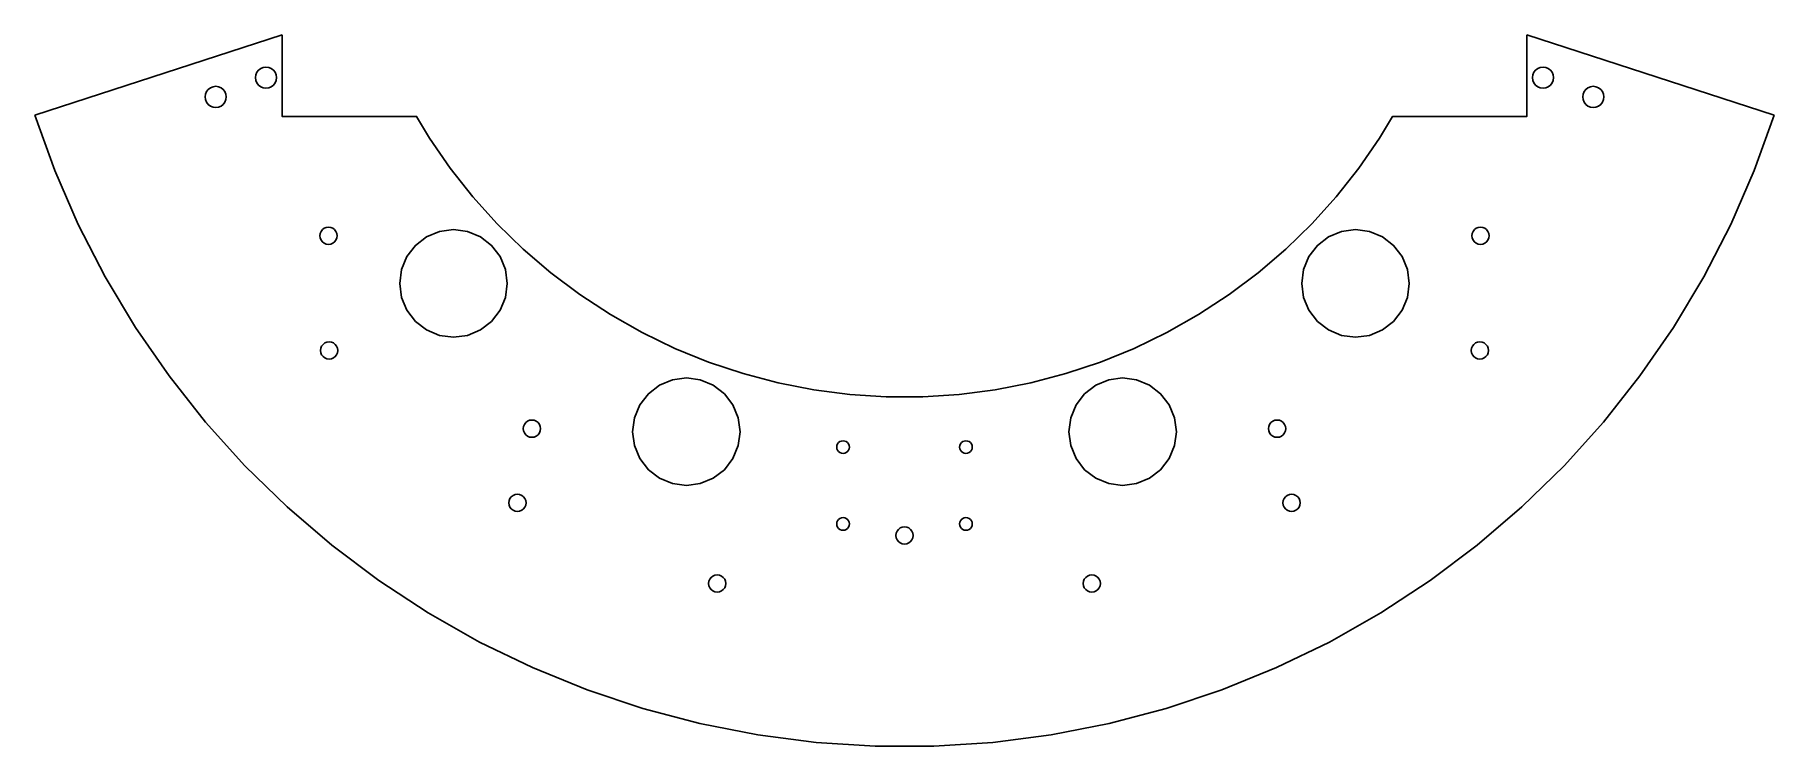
# Model space of a CAD drawing. Header units: millimetres. Extents: x -226 to 226, y -238 to -53.
import ezdxf

# ---------------------------------------------------------------- set-up
doc = ezdxf.new("R2010")
doc.units = ezdxf.units.MM

msp = doc.modelspace()

# ---------------------------------------------------------------- linework, layer by layer
for points in [[(-226.35, -73.55), (-162, -52.64)], [(-162, -52.64), (-226.35, -73.55)], [(-162, -52.64), (-162, -73.89)], [(-162, -73.88), (-162, -52.64)], [(-162, -52.64), (-162, -52.64)], [(162, -73.89), (162, -52.64)], [(162, -52.64), (226.35, -73.55)], [(162, -52.64), (162, -73.88)], [(226.35, -73.55), (162, -52.64)], [(162, -52.64), (162, -52.64)], [(-166.18, -66.54), (-166.89, -66.45), (-167.55, -66.17), (-168.12, -65.73), (-168.56, -65.16), (-168.83, -64.5), (-168.93, -63.79), (-168.83, -63.08), (-168.56, -62.41), (-168.12, -61.84), (-167.55, -61.41), (-166.89, -61.13), (-166.18, -61.04), (-165.47, -61.13), (-164.8, -61.41), (-164.23, -61.84), (-163.8, -62.41), (-163.52, -63.08), (-163.43, -63.79), (-163.52, -64.5), (-163.8, -65.16), (-164.23, -65.73), (-164.8, -66.17), (-165.47, -66.45), (-166.18, -66.54)], [(-166.18, -66.54), (-166.89, -66.45), (-167.55, -66.17), (-168.12, -65.73), (-168.56, -65.16), (-168.83, -64.5), (-168.93, -63.79), (-168.83, -63.08), (-168.56, -62.41), (-168.12, -61.84), (-167.55, -61.41), (-166.89, -61.13), (-166.18, -61.04), (-165.47, -61.13), (-164.8, -61.41), (-164.23, -61.84), (-163.8, -62.41), (-163.52, -63.08), (-163.43, -63.79), (-163.52, -64.5), (-163.8, -65.16), (-164.23, -65.73), (-164.8, -66.17), (-165.47, -66.45), (-166.18, -66.54)], [(166.18, -66.54), (165.47, -66.45), (164.8, -66.17), (164.23, -65.73), (163.8, -65.16), (163.52, -64.5), (163.43, -63.79), (163.52, -63.08), (163.8, -62.41), (164.23, -61.84), (164.8, -61.41), (165.47, -61.13), (166.18, -61.04), (166.89, -61.13), (167.55, -61.41), (168.12, -61.84), (168.56, -62.41), (168.83, -63.08), (168.93, -63.79), (168.83, -64.5), (168.56, -65.16), (168.12, -65.73), (167.55, -66.17), (166.89, -66.45), (166.18, -66.54)], [(166.18, -66.54), (165.47, -66.45), (164.8, -66.17), (164.23, -65.73), (163.8, -65.16), (163.52, -64.5), (163.43, -63.79), (163.52, -63.08), (163.8, -62.41), (164.23, -61.84), (164.8, -61.41), (165.47, -61.13), (166.18, -61.04), (166.89, -61.13), (167.55, -61.41), (168.12, -61.84), (168.56, -62.41), (168.83, -63.08), (168.93, -63.79), (168.83, -64.5), (168.56, -65.16), (168.12, -65.73), (167.55, -66.17), (166.89, -66.45), (166.18, -66.54)], [(-179.25, -71.56), (-179.96, -71.46), (-180.62, -71.19), (-181.19, -70.75), (-181.63, -70.18), (-181.9, -69.52), (-182, -68.81), (-181.9, -68.09), (-181.63, -67.43), (-181.19, -66.86), (-180.62, -66.43), (-179.96, -66.15), (-179.25, -66.06), (-178.54, -66.15), (-177.87, -66.43), (-177.3, -66.86), (-176.87, -67.43), (-176.59, -68.09), (-176.5, -68.81), (-176.59, -69.52), (-176.87, -70.18), (-177.3, -70.75), (-177.87, -71.19), (-178.54, -71.46), (-179.25, -71.56)], [(-179.25, -71.56), (-179.96, -71.46), (-180.62, -71.19), (-181.19, -70.75), (-181.63, -70.18), (-181.9, -69.52), (-182, -68.81), (-181.9, -68.09), (-181.63, -67.43), (-181.19, -66.86), (-180.62, -66.43), (-179.96, -66.15), (-179.25, -66.06), (-178.54, -66.15), (-177.87, -66.43), (-177.3, -66.86), (-176.87, -67.43), (-176.59, -68.09), (-176.5, -68.81), (-176.59, -69.52), (-176.87, -70.18), (-177.3, -70.75), (-177.87, -71.19), (-178.54, -71.46), (-179.25, -71.56)], [(-166.18, -66.54), (-166.18, -66.54)], [(166.18, -66.54), (166.18, -66.54)], [(179.25, -71.56), (178.54, -71.46), (177.87, -71.19), (177.3, -70.75), (176.87, -70.18), (176.59, -69.52), (176.5, -68.81), (176.59, -68.09), (176.87, -67.43), (177.3, -66.86), (177.87, -66.43), (178.54, -66.15), (179.25, -66.06), (179.96, -66.15), (180.62, -66.43), (181.19, -66.86), (181.63, -67.43), (181.9, -68.09), (182, -68.81), (181.9, -69.52), (181.63, -70.18), (181.19, -70.75), (180.62, -71.19), (179.96, -71.46), (179.25, -71.56)], [(179.25, -71.56), (178.54, -71.46), (177.87, -71.19), (177.3, -70.75), (176.87, -70.18), (176.59, -69.52), (176.5, -68.81), (176.59, -68.09), (176.87, -67.43), (177.3, -66.86), (177.87, -66.43), (178.54, -66.15), (179.25, -66.06), (179.96, -66.15), (180.62, -66.43), (181.19, -66.86), (181.63, -67.43), (181.9, -68.09), (182, -68.81), (181.9, -69.52), (181.63, -70.18), (181.19, -70.75), (180.62, -71.19), (179.96, -71.46), (179.25, -71.56)], [(-179.25, -71.56), (-179.25, -71.56)], [(179.25, -71.56), (179.25, -71.56)], [(-226.35, -73.55), (-221.15, -87.97)], [(-221.15, -87.97), (-226.35, -73.55)], [(-226.35, -73.55), (-226.35, -73.55)], [(-127.01, -73.88), (-162, -73.88)], [(-162, -73.88), (-162, -73.88), (-162, -73.88), (-162, -73.88), (-162, -73.88), (-162, -73.88), (-162, -73.88), (-162, -73.88), (-162, -73.88), (-162, -73.88), (-162, -73.88), (-162, -73.89), (-162, -73.89), (-162, -73.89), (-162, -73.89), (-162, -73.89), (-162, -73.89), (-162, -73.89), (-162, -73.89), (-162, -73.89), (-162, -73.89), (-162, -73.89), (-162, -73.89), (-162, -73.89), (-162, -73.89)], [(-162, -73.89), (-127, -73.89)], [(-123.61, -79.56), (-127.01, -73.88)], [(-127, -73.89), (-127, -73.89), (-127, -73.89), (-127.01, -73.89), (-127.01, -73.89), (-127.01, -73.89), (-127.01, -73.89), (-127.01, -73.89), (-127.01, -73.89), (-127.01, -73.89), (-127.01, -73.89), (-127.01, -73.89), (-127.01, -73.89), (-127.01, -73.89), (-127.01, -73.88), (-127.01, -73.88), (-127.01, -73.88), (-127.01, -73.88), (-127.01, -73.88), (-127.01, -73.88), (-127.01, -73.88), (-127.01, -73.88), (-127.01, -73.88), (-127.01, -73.88), (-127.01, -73.88)], [(-127, -73.89), (-123.61, -79.56)], [(127.01, -73.88), (123.61, -79.56)], [(123.61, -79.56), (127, -73.89)], [(127.01, -73.88), (127.01, -73.88), (127.01, -73.88), (127.01, -73.88), (127.01, -73.88), (127.01, -73.88), (127.01, -73.88), (127.01, -73.88), (127.01, -73.88), (127.01, -73.88), (127.01, -73.88), (127.01, -73.89), (127.01, -73.89), (127.01, -73.89), (127.01, -73.89), (127.01, -73.89), (127.01, -73.89), (127.01, -73.89), (127.01, -73.89), (127.01, -73.89), (127.01, -73.89), (127.01, -73.89), (127, -73.89), (127, -73.89), (127, -73.89)], [(127, -73.89), (162, -73.89)], [(162, -73.88), (127.01, -73.88)], [(162, -73.88), (162, -73.88), (162, -73.88), (162, -73.88), (162, -73.88), (162, -73.88), (162, -73.88), (162, -73.88), (162, -73.88), (162, -73.88), (162, -73.88), (162, -73.89), (162, -73.89), (162, -73.89), (162, -73.89), (162, -73.89), (162, -73.89), (162, -73.89), (162, -73.89), (162, -73.89), (162, -73.89), (162, -73.89), (162, -73.89), (162, -73.89), (162, -73.89)], [(226.35, -73.55), (221.15, -87.97)], [(221.15, -87.97), (226.35, -73.55)], [(226.35, -73.55), (226.35, -73.55)], [(-123.61, -79.56), (-118.23, -87.36)], [(-118.23, -87.36), (-123.61, -79.56)], [(-123.61, -79.56), (-123.61, -79.56)], [(118.23, -87.36), (123.61, -79.56)], [(123.61, -79.56), (118.23, -87.36)], [(123.61, -79.56), (123.61, -79.56)], [(-221.15, -87.97), (-221.15, -87.97)], [(-215.02, -102.03), (-221.15, -87.97)], [(-215.02, -102.03), (-221.15, -87.97)], [(-118.23, -87.36), (-112.35, -94.79)], [(-112.35, -94.79), (-118.23, -87.36)], [(-118.23, -87.36), (-118.23, -87.36)], [(112.35, -94.79), (118.23, -87.36)], [(118.23, -87.36), (112.35, -94.79)], [(118.23, -87.36), (118.23, -87.36)], [(221.15, -87.97), (215.02, -102.03)], [(215.02, -102.03), (221.15, -87.97)], [(221.15, -87.97), (221.15, -87.97)], [(-112.35, -94.79), (-106.02, -101.83)], [(-106.02, -101.83), (-112.35, -94.79)], [(-112.35, -94.79), (-112.35, -94.79)], [(106.02, -101.83), (112.35, -94.79)], [(112.35, -94.79), (106.02, -101.83)], [(112.35, -94.79), (112.35, -94.79)], [(-208, -115.66), (-215.02, -102.03)], [(-215.02, -102.03), (-215.02, -102.03)], [(-215.02, -102.03), (-208, -115.66)], [(-149.9, -107.21), (-150.49, -107.14), (-151.03, -106.91), (-151.5, -106.56), (-151.85, -106.09), (-152.08, -105.55), (-152.15, -104.96), (-152.08, -104.38), (-151.85, -103.84), (-151.5, -103.37), (-151.03, -103.02), (-150.49, -102.79), (-149.9, -102.71), (-149.32, -102.79), (-148.78, -103.02), (-148.31, -103.37), (-147.96, -103.84), (-147.73, -104.38), (-147.65, -104.96), (-147.73, -105.55), (-147.96, -106.09), (-148.31, -106.56), (-148.78, -106.91), (-149.32, -107.14), (-149.9, -107.21)], [(-149.9, -107.21), (-150.49, -107.14), (-151.03, -106.91), (-151.5, -106.56), (-151.85, -106.09), (-152.08, -105.55), (-152.15, -104.96), (-152.08, -104.38), (-151.85, -103.84), (-151.5, -103.37), (-151.03, -103.02), (-150.49, -102.79), (-149.9, -102.71), (-149.32, -102.79), (-148.78, -103.02), (-148.31, -103.37), (-147.96, -103.84), (-147.73, -104.38), (-147.65, -104.96), (-147.73, -105.55), (-147.96, -106.09), (-148.31, -106.56), (-148.78, -106.91), (-149.32, -107.14), (-149.9, -107.21)], [(-117.38, -103.38), (-121, -103.86), (-124.38, -105.26), (-127.28, -107.48), (-129.5, -110.38), (-130.9, -113.76), (-131.38, -117.38), (-130.9, -121), (-129.5, -124.38), (-127.28, -127.28), (-124.38, -129.5), (-121, -130.9), (-117.38, -131.38), (-113.76, -130.9), (-110.38, -129.5), (-107.48, -127.28), (-105.26, -124.38), (-103.86, -121), (-103.38, -117.38), (-103.86, -113.76), (-105.26, -110.38), (-107.48, -107.48), (-110.38, -105.26), (-113.76, -103.86), (-117.38, -103.38)], [(-117.38, -103.38), (-121, -103.86), (-124.38, -105.26), (-127.28, -107.48), (-129.5, -110.38), (-130.9, -113.76), (-131.38, -117.38), (-130.9, -121), (-129.5, -124.38), (-127.28, -127.28), (-124.38, -129.5), (-121, -130.9), (-117.38, -131.38), (-113.76, -130.9), (-110.38, -129.5), (-107.48, -127.28), (-105.26, -124.38), (-103.86, -121), (-103.38, -117.38), (-103.86, -113.76), (-105.26, -110.38), (-107.48, -107.48), (-110.38, -105.26), (-113.76, -103.86), (-117.38, -103.38)], [(-117.38, -103.38), (-117.38, -103.38)], [(-106.02, -101.83), (-99.24, -108.45)], [(-99.24, -108.45), (-106.02, -101.83)], [(-106.02, -101.83), (-106.02, -101.83)], [(99.24, -108.45), (106.02, -101.83)], [(106.02, -101.83), (99.24, -108.45)], [(117.38, -103.38), (113.76, -103.86), (110.38, -105.26), (107.48, -107.48), (105.26, -110.38), (103.86, -113.76), (103.38, -117.38), (103.86, -121), (105.26, -124.38), (107.48, -127.28), (110.38, -129.5), (113.76, -130.9), (117.38, -131.38), (121, -130.9), (124.38, -129.5), (127.28, -127.28), (129.5, -124.38), (130.9, -121), (131.38, -117.38), (130.9, -113.76), (129.5, -110.38), (127.28, -107.48), (124.38, -105.26), (121, -103.86), (117.38, -103.38)], [(117.38, -103.38), (113.76, -103.86), (110.38, -105.26), (107.48, -107.48), (105.26, -110.38), (103.86, -113.76), (103.38, -117.38), (103.86, -121), (105.26, -124.38), (107.48, -127.28), (110.38, -129.5), (113.76, -130.9), (117.38, -131.38), (121, -130.9), (124.38, -129.5), (127.28, -127.28), (129.5, -124.38), (130.9, -121), (131.38, -117.38), (130.9, -113.76), (129.5, -110.38), (127.28, -107.48), (124.38, -105.26), (121, -103.86), (117.38, -103.38)], [(106.02, -101.83), (106.02, -101.83)], [(117.38, -103.38), (117.38, -103.38)], [(149.9, -107.21), (149.32, -107.14), (148.78, -106.91), (148.31, -106.56), (147.96, -106.09), (147.73, -105.55), (147.65, -104.96), (147.73, -104.38), (147.96, -103.84), (148.31, -103.37), (148.78, -103.02), (149.32, -102.79), (149.9, -102.71), (150.49, -102.79), (151.03, -103.02), (151.5, -103.37), (151.85, -103.84), (152.08, -104.38), (152.15, -104.96), (152.08, -105.55), (151.85, -106.09), (151.5, -106.56), (151.03, -106.91), (150.49, -107.14), (149.9, -107.21)], [(149.9, -107.21), (149.32, -107.14), (148.78, -106.91), (148.31, -106.56), (147.96, -106.09), (147.73, -105.55), (147.65, -104.96), (147.73, -104.38), (147.96, -103.84), (148.31, -103.37), (148.78, -103.02), (149.32, -102.79), (149.9, -102.71), (150.49, -102.79), (151.03, -103.02), (151.5, -103.37), (151.85, -103.84), (152.08, -104.38), (152.15, -104.96), (152.08, -105.55), (151.85, -106.09), (151.5, -106.56), (151.03, -106.91), (150.49, -107.14), (149.9, -107.21)], [(215.02, -102.03), (208, -115.66)], [(208, -115.66), (215.02, -102.03)], [(215.02, -102.03), (215.02, -102.03)], [(-149.9, -107.21), (-149.9, -107.21)], [(-99.24, -108.45), (-92.05, -114.61)], [(-92.05, -114.61), (-99.24, -108.45)], [(-99.24, -108.45), (-99.24, -108.45)], [(92.05, -114.61), (99.24, -108.45)], [(99.24, -108.45), (92.05, -114.61)], [(99.24, -108.45), (99.24, -108.45)], [(149.9, -107.21), (149.9, -107.21)], [(-200.12, -128.82), (-208, -115.66)], [(-208, -115.66), (-200.12, -128.82)], [(-208, -115.66), (-208, -115.66)], [(-92.05, -114.61), (-84.48, -120.3)], [(-84.48, -120.3), (-92.05, -114.61)], [(-92.05, -114.61), (-92.05, -114.61)], [(84.48, -120.3), (92.05, -114.61)], [(92.05, -114.61), (84.48, -120.3)], [(92.05, -114.61), (92.05, -114.61)], [(208, -115.66), (200.12, -128.82)], [(200.12, -128.82), (208, -115.66)], [(208, -115.66), (208, -115.66)], [(-84.48, -120.3), (-76.55, -125.49)], [(-76.55, -125.49), (-84.48, -120.3)], [(-84.48, -120.3), (-84.48, -120.3)], [(76.55, -125.49), (84.48, -120.3)], [(84.48, -120.3), (76.55, -125.49)], [(84.48, -120.3), (84.48, -120.3)], [(-76.55, -125.49), (-68.31, -130.16)], [(-68.31, -130.16), (-76.55, -125.49)], [(-76.55, -125.49), (-76.55, -125.49)], [(68.31, -130.16), (76.55, -125.49)], [(76.55, -125.49), (68.31, -130.16)], [(76.55, -125.49), (76.55, -125.49)], [(-191.41, -141.44), (-200.12, -128.82)], [(-200.12, -128.82), (-191.41, -141.44)], [(-200.12, -128.82), (-200.12, -128.82)], [(-68.31, -130.16), (-59.79, -134.29)], [(-59.79, -134.29), (-68.31, -130.16)], [(-68.31, -130.16), (-68.31, -130.16)], [(59.79, -134.29), (68.31, -130.16)], [(68.31, -130.16), (59.79, -134.29)], [(68.31, -130.16), (68.31, -130.16)], [(200.12, -128.82), (191.41, -141.44)], [(191.41, -141.44), (200.12, -128.82)], [(200.12, -128.82), (200.12, -128.82)], [(-149.74, -137.08), (-150.33, -137), (-150.87, -136.78), (-151.33, -136.42), (-151.69, -135.95), (-151.92, -135.41), (-151.99, -134.83), (-151.92, -134.25), (-151.69, -133.7), (-151.33, -133.24), (-150.87, -132.88), (-150.33, -132.66), (-149.74, -132.58), (-149.16, -132.66), (-148.62, -132.88), (-148.15, -133.24), (-147.8, -133.7), (-147.57, -134.25), (-147.49, -134.83), (-147.57, -135.41), (-147.8, -135.95), (-148.15, -136.42), (-148.62, -136.78), (-149.16, -137), (-149.74, -137.08)], [(-149.74, -137.08), (-150.33, -137), (-150.87, -136.78), (-151.33, -136.42), (-151.69, -135.95), (-151.92, -135.41), (-151.99, -134.83), (-151.92, -134.25), (-151.69, -133.7), (-151.33, -133.24), (-150.87, -132.88), (-150.33, -132.66), (-149.74, -132.58), (-149.16, -132.66), (-148.62, -132.88), (-148.15, -133.24), (-147.8, -133.7), (-147.57, -134.25), (-147.49, -134.83), (-147.57, -135.41), (-147.8, -135.95), (-148.15, -136.42), (-148.62, -136.78), (-149.16, -137), (-149.74, -137.08)], [(-59.79, -134.29), (-51.02, -137.86)], [(-51.02, -137.86), (-59.79, -134.29)], [(-59.79, -134.29), (-59.79, -134.29)], [(51.02, -137.86), (59.79, -134.29)], [(59.79, -134.29), (51.02, -137.86)], [(59.79, -134.29), (59.79, -134.29)], [(149.74, -137.08), (149.16, -137), (148.62, -136.78), (148.15, -136.42), (147.8, -135.95), (147.57, -135.41), (147.49, -134.83), (147.57, -134.25), (147.8, -133.7), (148.15, -133.24), (148.62, -132.88), (149.16, -132.66), (149.74, -132.58), (150.33, -132.66), (150.87, -132.88), (151.33, -133.24), (151.69, -133.7), (151.92, -134.25), (151.99, -134.83), (151.92, -135.41), (151.69, -135.95), (151.33, -136.42), (150.87, -136.78), (150.33, -137), (149.74, -137.08)], [(149.74, -137.08), (149.16, -137), (148.62, -136.78), (148.15, -136.42), (147.8, -135.95), (147.57, -135.41), (147.49, -134.83), (147.57, -134.25), (147.8, -133.7), (148.15, -133.24), (148.62, -132.88), (149.16, -132.66), (149.74, -132.58), (150.33, -132.66), (150.87, -132.88), (151.33, -133.24), (151.69, -133.7), (151.92, -134.25), (151.99, -134.83), (151.92, -135.41), (151.69, -135.95), (151.33, -136.42), (150.87, -136.78), (150.33, -137), (149.74, -137.08)], [(-149.74, -137.08), (-149.74, -137.08)], [(-51.02, -137.86), (-42.03, -140.86)], [(-42.03, -140.86), (-51.02, -137.86)], [(-51.02, -137.86), (-51.02, -137.86)], [(42.03, -140.86), (51.02, -137.86)], [(51.02, -137.86), (42.03, -140.86)], [(51.02, -137.86), (51.02, -137.86)], [(149.74, -137.08), (149.74, -137.08)], [(-181.91, -153.47), (-191.41, -141.44)], [(-191.41, -141.44), (-181.91, -153.47)], [(-191.41, -141.44), (-191.41, -141.44)], [(-56.78, -141.99), (-60.4, -142.47), (-63.78, -143.86), (-66.67, -146.09), (-68.9, -148.99), (-70.3, -152.37), (-70.78, -155.99), (-70.3, -159.61), (-68.9, -162.99), (-66.67, -165.89), (-63.78, -168.11), (-60.4, -169.51), (-56.78, -169.99), (-53.15, -169.51), (-49.78, -168.11), (-46.88, -165.89), (-44.65, -162.99), (-43.25, -159.61), (-42.78, -155.99), (-43.25, -152.37), (-44.65, -148.99), (-46.88, -146.09), (-49.78, -143.86), (-53.15, -142.47), (-56.78, -141.99)], [(-56.78, -141.99), (-60.4, -142.47), (-63.78, -143.86), (-66.67, -146.09), (-68.9, -148.99), (-70.3, -152.37), (-70.78, -155.99), (-70.3, -159.61), (-68.9, -162.99), (-66.67, -165.89), (-63.78, -168.11), (-60.4, -169.51), (-56.78, -169.99), (-53.15, -169.51), (-49.78, -168.11), (-46.88, -165.89), (-44.65, -162.99), (-43.25, -159.61), (-42.78, -155.99), (-43.25, -152.37), (-44.65, -148.99), (-46.88, -146.09), (-49.78, -143.86), (-53.15, -142.47), (-56.78, -141.99)], [(-56.78, -141.99), (-56.78, -141.99)], [(-42.03, -140.86), (-32.88, -143.28)], [(-32.88, -143.28), (-42.03, -140.86)], [(-42.03, -140.86), (-42.03, -140.86)], [(-32.88, -143.28), (-23.58, -145.1)], [(-23.58, -145.1), (-32.88, -143.28)], [(-32.88, -143.28), (-32.88, -143.28)], [(23.58, -145.1), (32.88, -143.28)], [(32.88, -143.28), (23.58, -145.1)], [(32.88, -143.28), (42.03, -140.86)], [(42.03, -140.86), (32.88, -143.28)], [(32.88, -143.28), (32.88, -143.28)], [(42.03, -140.86), (42.03, -140.86)], [(56.78, -141.99), (53.15, -142.47), (49.78, -143.86), (46.88, -146.09), (44.65, -148.99), (43.25, -152.37), (42.78, -155.99), (43.25, -159.61), (44.65, -162.99), (46.88, -165.89), (49.78, -168.11), (53.15, -169.51), (56.78, -169.99), (60.4, -169.51), (63.78, -168.11), (66.67, -165.89), (68.9, -162.99), (70.3, -159.61), (70.78, -155.99), (70.3, -152.37), (68.9, -148.99), (66.67, -146.09), (63.78, -143.86), (60.4, -142.47), (56.78, -141.99)], [(56.78, -141.99), (53.15, -142.47), (49.78, -143.86), (46.88, -146.09), (44.65, -148.99), (43.25, -152.37), (42.78, -155.99), (43.25, -159.61), (44.65, -162.99), (46.88, -165.89), (49.78, -168.11), (53.15, -169.51), (56.78, -169.99), (60.4, -169.51), (63.78, -168.11), (66.67, -165.89), (68.9, -162.99), (70.3, -159.61), (70.78, -155.99), (70.3, -152.37), (68.9, -148.99), (66.67, -146.09), (63.78, -143.86), (60.4, -142.47), (56.78, -141.99)], [(56.78, -141.99), (56.78, -141.99)], [(191.41, -141.44), (181.91, -153.47)], [(181.91, -153.47), (191.41, -141.44)], [(191.41, -141.44), (191.41, -141.44)], [(-23.58, -145.1), (-14.19, -146.31)], [(-14.19, -146.31), (-23.58, -145.1)], [(-23.58, -145.1), (-23.58, -145.1)], [(-14.19, -146.31), (-4.74, -146.92)], [(-4.74, -146.92), (-14.19, -146.31)], [(-14.19, -146.31), (-14.19, -146.31)], [(-4.74, -146.92), (4.74, -146.92)], [(4.74, -146.92), (-4.74, -146.92)], [(-4.74, -146.92), (-4.74, -146.92)], [(4.74, -146.92), (14.19, -146.31)], [(14.19, -146.31), (4.74, -146.92)], [(4.74, -146.92), (4.74, -146.92)], [(14.19, -146.31), (23.58, -145.1)], [(23.58, -145.1), (14.19, -146.31)], [(14.19, -146.31), (14.19, -146.31)], [(23.58, -145.1), (23.58, -145.1)], [(-171.65, -164.87), (-181.91, -153.47)], [(-181.91, -153.47), (-171.65, -164.87)], [(-181.91, -153.47), (-181.91, -153.47)], [(-96.98, -157.44), (-97.56, -157.37), (-98.1, -157.14), (-98.57, -156.78), (-98.92, -156.32), (-99.15, -155.78), (-99.23, -155.19), (-99.15, -154.61), (-98.92, -154.07), (-98.57, -153.6), (-98.1, -153.24), (-97.56, -153.02), (-96.98, -152.94), (-96.39, -153.02), (-95.85, -153.24), (-95.38, -153.6), (-95.03, -154.07), (-94.8, -154.61), (-94.73, -155.19), (-94.8, -155.78), (-95.03, -156.32), (-95.38, -156.78), (-95.85, -157.14), (-96.39, -157.37), (-96.98, -157.44)], [(-96.98, -157.44), (-97.56, -157.37), (-98.1, -157.14), (-98.57, -156.78), (-98.92, -156.32), (-99.15, -155.78), (-99.23, -155.19), (-99.15, -154.61), (-98.92, -154.07), (-98.57, -153.6), (-98.1, -153.24), (-97.56, -153.02), (-96.98, -152.94), (-96.39, -153.02), (-95.85, -153.24), (-95.38, -153.6), (-95.03, -154.07), (-94.8, -154.61), (-94.73, -155.19), (-94.8, -155.78), (-95.03, -156.32), (-95.38, -156.78), (-95.85, -157.14), (-96.39, -157.37), (-96.98, -157.44)], [(96.98, -157.44), (96.39, -157.37), (95.85, -157.14), (95.38, -156.78), (95.03, -156.32), (94.8, -155.78), (94.73, -155.19), (94.8, -154.61), (95.03, -154.07), (95.38, -153.6), (95.85, -153.24), (96.39, -153.02), (96.98, -152.94), (97.56, -153.02), (98.1, -153.24), (98.57, -153.6), (98.92, -154.07), (99.15, -154.61), (99.23, -155.19), (99.15, -155.78), (98.92, -156.32), (98.57, -156.78), (98.1, -157.14), (97.56, -157.37), (96.98, -157.44)], [(96.98, -157.44), (96.39, -157.37), (95.85, -157.14), (95.38, -156.78), (95.03, -156.32), (94.8, -155.78), (94.73, -155.19), (94.8, -154.61), (95.03, -154.07), (95.38, -153.6), (95.85, -153.24), (96.39, -153.02), (96.98, -152.94), (97.56, -153.02), (98.1, -153.24), (98.57, -153.6), (98.92, -154.07), (99.15, -154.61), (99.23, -155.19), (99.15, -155.78), (98.92, -156.32), (98.57, -156.78), (98.1, -157.14), (97.56, -157.37), (96.98, -157.44)], [(181.91, -153.47), (171.65, -164.87)], [(171.65, -164.87), (181.91, -153.47)], [(181.91, -153.47), (181.91, -153.47)], [(-96.98, -157.44), (-96.98, -157.44)], [(-16, -161.65), (-16.43, -161.59), (-16.82, -161.43), (-17.17, -161.17), (-17.43, -160.82), (-17.59, -160.43), (-17.65, -160), (-17.59, -159.57), (-17.43, -159.18), (-17.17, -158.83), (-16.82, -158.57), (-16.43, -158.41), (-16, -158.35), (-15.57, -158.41), (-15.18, -158.57), (-14.83, -158.83), (-14.57, -159.18), (-14.41, -159.57), (-14.35, -160), (-14.41, -160.43), (-14.57, -160.82), (-14.83, -161.17), (-15.18, -161.43), (-15.57, -161.59), (-16, -161.65)], [(-16, -161.65), (-16.43, -161.59), (-16.82, -161.43), (-17.17, -161.17), (-17.43, -160.82), (-17.59, -160.43), (-17.65, -160), (-17.59, -159.57), (-17.43, -159.18), (-17.17, -158.83), (-16.82, -158.57), (-16.43, -158.41), (-16, -158.35), (-15.57, -158.41), (-15.18, -158.57), (-14.83, -158.83), (-14.57, -159.18), (-14.41, -159.57), (-14.35, -160), (-14.41, -160.43), (-14.57, -160.82), (-14.83, -161.17), (-15.18, -161.43), (-15.57, -161.59), (-16, -161.65)], [(16, -161.65), (15.57, -161.59), (15.18, -161.43), (14.83, -161.17), (14.57, -160.82), (14.41, -160.43), (14.35, -160), (14.41, -159.57), (14.57, -159.18), (14.83, -158.83), (15.18, -158.57), (15.57, -158.41), (16, -158.35), (16.43, -158.41), (16.82, -158.57), (17.17, -158.83), (17.43, -159.18), (17.59, -159.57), (17.65, -160), (17.59, -160.43), (17.43, -160.82), (17.17, -161.17), (16.82, -161.43), (16.43, -161.59), (16, -161.65)], [(16, -161.65), (15.57, -161.59), (15.18, -161.43), (14.83, -161.17), (14.57, -160.82), (14.41, -160.43), (14.35, -160), (14.41, -159.57), (14.57, -159.18), (14.83, -158.83), (15.18, -158.57), (15.57, -158.41), (16, -158.35), (16.43, -158.41), (16.82, -158.57), (17.17, -158.83), (17.43, -159.18), (17.59, -159.57), (17.65, -160), (17.59, -160.43), (17.43, -160.82), (17.17, -161.17), (16.82, -161.43), (16.43, -161.59), (16, -161.65)], [(96.98, -157.44), (96.98, -157.44)], [(-16, -161.65), (-16, -161.65)], [(16, -161.65), (16, -161.65)], [(-160.67, -175.58), (-171.65, -164.87)], [(-171.65, -164.87), (-160.67, -175.58)], [(-171.65, -164.87), (-171.65, -164.87)], [(171.65, -164.87), (160.67, -175.58)], [(160.67, -175.58), (171.65, -164.87)], [(171.65, -164.87), (171.65, -164.87)], [(-149.03, -185.56), (-160.67, -175.58)], [(-160.67, -175.58), (-149.03, -185.56)], [(-160.67, -175.58), (-160.67, -175.58)], [(-100.75, -176.75), (-101.33, -176.68), (-101.87, -176.45), (-102.34, -176.1), (-102.7, -175.63), (-102.92, -175.09), (-103, -174.5), (-102.92, -173.92), (-102.7, -173.38), (-102.34, -172.91), (-101.87, -172.56), (-101.33, -172.33), (-100.75, -172.25), (-100.17, -172.33), (-99.62, -172.56), (-99.16, -172.91), (-98.8, -173.38), (-98.58, -173.92), (-98.5, -174.5), (-98.58, -175.09), (-98.8, -175.63), (-99.16, -176.1), (-99.62, -176.45), (-100.17, -176.68), (-100.75, -176.75)], [(-100.75, -176.75), (-101.33, -176.68), (-101.87, -176.45), (-102.34, -176.1), (-102.7, -175.63), (-102.92, -175.09), (-103, -174.5), (-102.92, -173.92), (-102.7, -173.38), (-102.34, -172.91), (-101.87, -172.56), (-101.33, -172.33), (-100.75, -172.25), (-100.17, -172.33), (-99.62, -172.56), (-99.16, -172.91), (-98.8, -173.38), (-98.58, -173.92), (-98.5, -174.5), (-98.58, -175.09), (-98.8, -175.63), (-99.16, -176.1), (-99.62, -176.45), (-100.17, -176.68), (-100.75, -176.75)], [(100.75, -176.75), (100.17, -176.68), (99.62, -176.45), (99.16, -176.1), (98.8, -175.63), (98.58, -175.09), (98.5, -174.5), (98.58, -173.92), (98.8, -173.38), (99.16, -172.91), (99.62, -172.56), (100.17, -172.33), (100.75, -172.25), (101.33, -172.33), (101.87, -172.56), (102.34, -172.91), (102.7, -173.38), (102.92, -173.92), (103, -174.5), (102.92, -175.09), (102.7, -175.63), (102.34, -176.1), (101.87, -176.45), (101.33, -176.68), (100.75, -176.75)], [(100.75, -176.75), (100.17, -176.68), (99.62, -176.45), (99.16, -176.1), (98.8, -175.63), (98.58, -175.09), (98.5, -174.5), (98.58, -173.92), (98.8, -173.38), (99.16, -172.91), (99.62, -172.56), (100.17, -172.33), (100.75, -172.25), (101.33, -172.33), (101.87, -172.56), (102.34, -172.91), (102.7, -173.38), (102.92, -173.92), (103, -174.5), (102.92, -175.09), (102.7, -175.63), (102.34, -176.1), (101.87, -176.45), (101.33, -176.68), (100.75, -176.75)], [(160.67, -175.58), (149.03, -185.56)], [(149.03, -185.56), (160.67, -175.58)], [(160.67, -175.58), (160.67, -175.58)], [(-100.75, -176.75), (-100.75, -176.75)], [(-16, -181.65), (-16.43, -181.59), (-16.82, -181.43), (-17.17, -181.17), (-17.43, -180.82), (-17.59, -180.43), (-17.65, -180), (-17.59, -179.57), (-17.43, -179.18), (-17.17, -178.83), (-16.82, -178.57), (-16.43, -178.41), (-16, -178.35), (-15.57, -178.41), (-15.18, -178.57), (-14.83, -178.83), (-14.57, -179.18), (-14.41, -179.57), (-14.35, -180), (-14.41, -180.43), (-14.57, -180.82), (-14.83, -181.17), (-15.18, -181.43), (-15.57, -181.59), (-16, -181.65)], [(-16, -181.65), (-16.43, -181.59), (-16.82, -181.43), (-17.17, -181.17), (-17.43, -180.82), (-17.59, -180.43), (-17.65, -180), (-17.59, -179.57), (-17.43, -179.18), (-17.17, -178.83), (-16.82, -178.57), (-16.43, -178.41), (-16, -178.35), (-15.57, -178.41), (-15.18, -178.57), (-14.83, -178.83), (-14.57, -179.18), (-14.41, -179.57), (-14.35, -180), (-14.41, -180.43), (-14.57, -180.82), (-14.83, -181.17), (-15.18, -181.43), (-15.57, -181.59), (-16, -181.65)], [(0, -185.25), (-0.58, -185.17), (-1.12, -184.95), (-1.59, -184.59), (-1.95, -184.12), (-2.17, -183.58), (-2.25, -183), (-2.17, -182.42), (-1.95, -181.88), (-1.59, -181.41), (-1.12, -181.05), (-0.58, -180.83), (0, -180.75), (0.58, -180.83), (1.13, -181.05), (1.59, -181.41), (1.95, -181.88), (2.17, -182.42), (2.25, -183), (2.17, -183.58), (1.95, -184.12), (1.59, -184.59), (1.13, -184.95), (0.58, -185.17), (0, -185.25)], [(0, -185.25), (-0.58, -185.17), (-1.12, -184.95), (-1.59, -184.59), (-1.95, -184.12), (-2.17, -183.58), (-2.25, -183), (-2.17, -182.42), (-1.95, -181.88), (-1.59, -181.41), (-1.12, -181.05), (-0.58, -180.83), (0, -180.75), (0.58, -180.83), (1.13, -181.05), (1.59, -181.41), (1.95, -181.88), (2.17, -182.42), (2.25, -183), (2.17, -183.58), (1.95, -184.12), (1.59, -184.59), (1.13, -184.95), (0.58, -185.17), (0, -185.25)], [(16, -181.65), (15.57, -181.59), (15.18, -181.43), (14.83, -181.17), (14.57, -180.82), (14.41, -180.43), (14.35, -180), (14.41, -179.57), (14.57, -179.18), (14.83, -178.83), (15.18, -178.57), (15.57, -178.41), (16, -178.35), (16.43, -178.41), (16.82, -178.57), (17.17, -178.83), (17.43, -179.18), (17.59, -179.57), (17.65, -180), (17.59, -180.43), (17.43, -180.82), (17.17, -181.17), (16.82, -181.43), (16.43, -181.59), (16, -181.65)], [(16, -181.65), (15.57, -181.59), (15.18, -181.43), (14.83, -181.17), (14.57, -180.82), (14.41, -180.43), (14.35, -180), (14.41, -179.57), (14.57, -179.18), (14.83, -178.83), (15.18, -178.57), (15.57, -178.41), (16, -178.35), (16.43, -178.41), (16.82, -178.57), (17.17, -178.83), (17.43, -179.18), (17.59, -179.57), (17.65, -180), (17.59, -180.43), (17.43, -180.82), (17.17, -181.17), (16.82, -181.43), (16.43, -181.59), (16, -181.65)], [(100.75, -176.75), (100.75, -176.75)], [(-136.77, -194.77), (-149.03, -185.56)], [(-149.03, -185.56), (-136.77, -194.77)], [(-149.03, -185.56), (-149.03, -185.56)], [(-16, -181.65), (-16, -181.65)], [(0, -185.25), (0, -185.25)], [(16, -181.65), (16, -181.65)], [(149.03, -185.56), (136.77, -194.77)], [(136.77, -194.77), (149.03, -185.56)], [(149.03, -185.56), (149.03, -185.56)], [(-48.75, -197.76), (-49.33, -197.69), (-49.87, -197.46), (-50.34, -197.11), (-50.7, -196.64), (-50.92, -196.1), (-51, -195.51), (-50.92, -194.93), (-50.7, -194.39), (-50.34, -193.92), (-49.87, -193.57), (-49.33, -193.34), (-48.75, -193.26), (-48.16, -193.34), (-47.62, -193.57), (-47.16, -193.92), (-46.8, -194.39), (-46.57, -194.93), (-46.5, -195.51), (-46.57, -196.1), (-46.8, -196.64), (-47.16, -197.11), (-47.62, -197.46), (-48.16, -197.69), (-48.75, -197.76)], [(-48.75, -197.76), (-49.33, -197.69), (-49.87, -197.46), (-50.34, -197.11), (-50.7, -196.64), (-50.92, -196.1), (-51, -195.51), (-50.92, -194.93), (-50.7, -194.39), (-50.34, -193.92), (-49.87, -193.57), (-49.33, -193.34), (-48.75, -193.26), (-48.16, -193.34), (-47.62, -193.57), (-47.16, -193.92), (-46.8, -194.39), (-46.57, -194.93), (-46.5, -195.51), (-46.57, -196.1), (-46.8, -196.64), (-47.16, -197.11), (-47.62, -197.46), (-48.16, -197.69), (-48.75, -197.76)], [(48.75, -197.76), (48.16, -197.69), (47.62, -197.46), (47.16, -197.11), (46.8, -196.64), (46.57, -196.1), (46.5, -195.51), (46.57, -194.93), (46.8, -194.39), (47.16, -193.92), (47.62, -193.57), (48.16, -193.34), (48.75, -193.26), (49.33, -193.34), (49.87, -193.57), (50.34, -193.92), (50.7, -194.39), (50.92, -194.93), (51, -195.51), (50.92, -196.1), (50.7, -196.64), (50.34, -197.11), (49.87, -197.46), (49.33, -197.69), (48.75, -197.76)], [(48.75, -197.76), (48.16, -197.69), (47.62, -197.46), (47.16, -197.11), (46.8, -196.64), (46.57, -196.1), (46.5, -195.51), (46.57, -194.93), (46.8, -194.39), (47.16, -193.92), (47.62, -193.57), (48.16, -193.34), (48.75, -193.26), (49.33, -193.34), (49.87, -193.57), (50.34, -193.92), (50.7, -194.39), (50.92, -194.93), (51, -195.51), (50.92, -196.1), (50.7, -196.64), (50.34, -197.11), (49.87, -197.46), (49.33, -197.69), (48.75, -197.76)], [(-123.95, -203.18), (-136.77, -194.77)], [(-136.77, -194.77), (-123.95, -203.18)], [(-136.77, -194.77), (-136.77, -194.77)], [(-48.75, -197.76), (-48.75, -197.76)], [(48.75, -197.76), (48.75, -197.76)], [(136.77, -194.77), (123.95, -203.18)], [(123.95, -203.18), (136.77, -194.77)], [(136.77, -194.77), (136.77, -194.77)], [(-110.6, -210.74), (-123.95, -203.18)], [(-123.95, -203.18), (-110.6, -210.74)], [(-123.95, -203.18), (-123.95, -203.18)], [(123.95, -203.18), (110.6, -210.74)], [(110.6, -210.74), (123.95, -203.18)], [(123.95, -203.18), (123.95, -203.18)], [(-96.8, -217.42), (-110.6, -210.74)], [(-110.6, -210.74), (-96.8, -217.42)], [(-110.6, -210.74), (-110.6, -210.74)], [(110.6, -210.74), (96.8, -217.42)], [(96.8, -217.42), (110.6, -210.74)], [(110.6, -210.74), (110.6, -210.74)], [(-82.6, -223.21), (-96.8, -217.42)], [(-96.8, -217.42), (-82.6, -223.21)], [(-96.8, -217.42), (-96.8, -217.42)], [(96.8, -217.42), (82.6, -223.21)], [(82.6, -223.21), (96.8, -217.42)], [(96.8, -217.42), (96.8, -217.42)], [(-68.06, -228.06), (-82.6, -223.21)], [(-82.6, -223.21), (-68.06, -228.06)], [(-82.6, -223.21), (-82.6, -223.21)], [(82.6, -223.21), (68.06, -228.06)], [(68.06, -228.06), (82.6, -223.21)], [(82.6, -223.21), (82.6, -223.21)], [(-53.23, -231.97), (-68.06, -228.06)], [(-68.06, -228.06), (-53.23, -231.97)], [(-68.06, -228.06), (-68.06, -228.06)], [(68.06, -228.06), (53.23, -231.97)], [(53.23, -231.97), (68.06, -228.06)], [(68.06, -228.06), (68.06, -228.06)], [(-38.18, -234.92), (-53.23, -231.97)], [(-53.23, -231.97), (-38.18, -234.92)], [(-53.23, -231.97), (-53.23, -231.97)], [(-22.97, -236.89), (-38.18, -234.92)], [(-38.18, -234.92), (-22.97, -236.89)], [(-38.18, -234.92), (-38.18, -234.92)], [(38.18, -234.92), (22.97, -236.89)], [(22.97, -236.89), (38.18, -234.92)], [(53.23, -231.97), (38.18, -234.92)], [(38.18, -234.92), (53.23, -231.97)], [(38.18, -234.92), (38.18, -234.92)], [(53.23, -231.97), (53.23, -231.97)], [(-7.67, -237.88), (-22.97, -236.89)], [(-22.97, -236.89), (-7.67, -237.88)], [(-22.97, -236.89), (-22.97, -236.89)], [(7.67, -237.88), (-7.67, -237.88)], [(-7.67, -237.88), (7.67, -237.88)], [(-7.67, -237.88), (-7.67, -237.88)], [(22.97, -236.89), (7.67, -237.88)], [(7.67, -237.88), (22.97, -236.89)], [(7.67, -237.88), (7.67, -237.88)], [(22.97, -236.89), (22.97, -236.89)]]:
    msp.add_lwpolyline(points)

doc.saveas('drawing.dxf')
